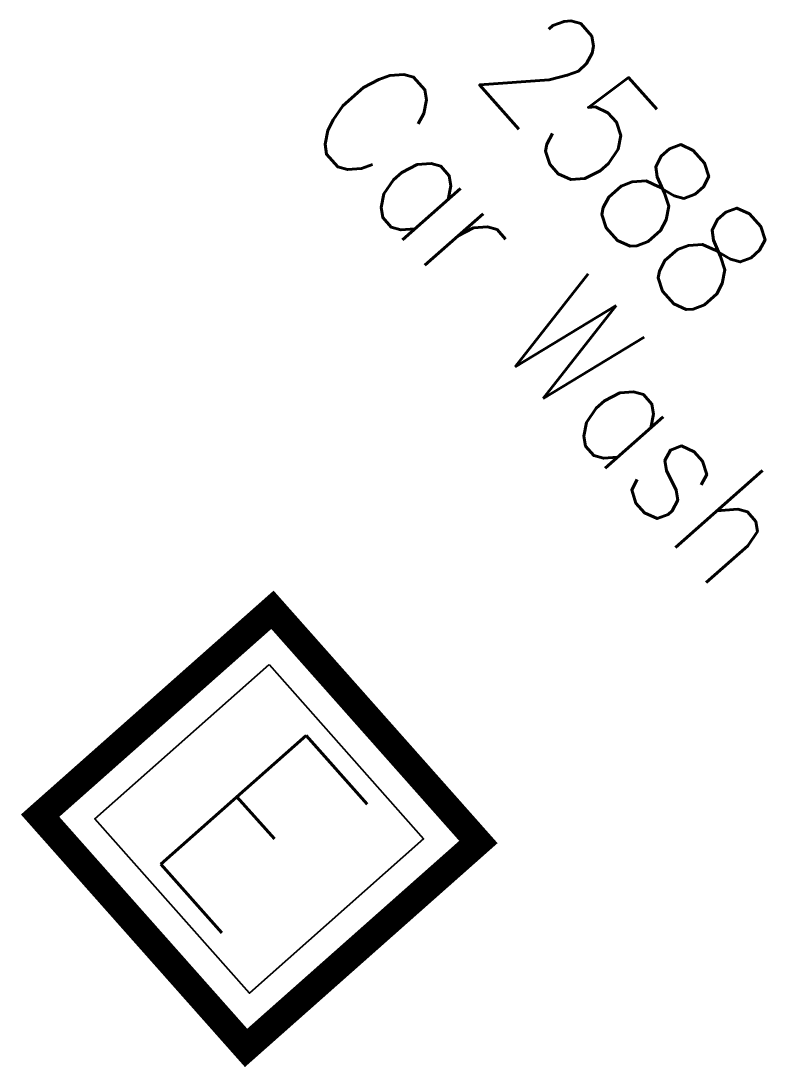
# Model space of a CAD drawing. Header units: millimetres. Extents: x 161035 to 161913, y 121036 to 121964.
# Drawn here: x 161490.22 to 161499.81, y 121281.73 to 121295.21 of the extents above; entities that cross this region are included whole.
import ezdxf
from ezdxf.enums import TextEntityAlignment as Align

# ---------------------------------------------------------------- set-up
doc = ezdxf.new("R2010")
doc.units = ezdxf.units.MM
doc.layers.add('M_200', color=7, linetype='CONTINUOUS')
doc.styles.add('M_ROMANS', font='ROMANS.shx', dxfattribs={"width": 0.75})
doc.styles.get("Standard").update_dxf_attribs({"font": 'romans.shx', "width": 0.85})

# ---------------------------------------------------------------- blocks, each defined once
blk = doc.blocks.new('M_200_59')
at = {"layer": 'M_200', "color": 0, "linetype": 'Continuous', "const_width": 0.35, "flags": 128}
blk.add_lwpolyline([(4, 4), (4, 0), (0, 0), (0, 4)], close=True, dxfattribs=at)
at = {"layer": 'M_200', "color": 0, "linetype": 'Continuous'}
blk.add_lwpolyline([(0.5, 3.5), (3.5, 3.5), (3.5, 0.5), (0.5, 0.5)], close=True, dxfattribs=at)
at = {"layer": 'M_200', "insert": (2, 2), "char_height": 2.5, "width": 4, "attachment_point": 5}
blk.add_mtext('E', dxfattribs=at)
at = {"layer": 'M_200', "color": 0, "linetype": 'Continuous', "width": 0.85}
for tag, p in [('NUM', (2, 17.06)), ('NOM', (2, 10.649))]:
    blk.add_attdef(tag, text='', height=4, dxfattribs=at).set_placement(p, align=Align.MIDDLE)
at = {"layer": 'M_200', "color": 0, "linetype": 'Continuous', "style": 'M_ROMANS', "width": 0.75, "flags": 3}
for tag, p in [('DEF_LEG', (1.869, -2.994)), ('DEF_COUP', (1.869, -5.494)), ('DEF_TYPE', (1.869, -7.994))]:
    blk.add_attdef(tag, text='', height=1.2, dxfattribs=at).set_placement(p, align=Align.MIDDLE)

msp = doc.modelspace()

# ---------------------------------------------------------------- block references
at = {"layer": 'M_200'}
ref = msp.add_blockref('M_200_59', (161490.469, 121284.969), dxfattribs=dict(at, rotation=311.5583261489641))
ref.add_attrib('NUM', '2588', dxfattribs={"color": 0, "linetype": 'Continuous', "height": 1.5, "rotation": 311.5583, "width": 0.85}).set_placement((161498.033, 121293.372), align=Align.MIDDLE)
ref.add_attrib('NOM', 'Car Wash', dxfattribs={"color": 0, "linetype": 'Continuous', "height": 1.5, "rotation": 311.5583, "width": 0.85}).set_placement((161497.076, 121291.334), align=Align.MIDDLE)

doc.saveas('drawing.dxf')
